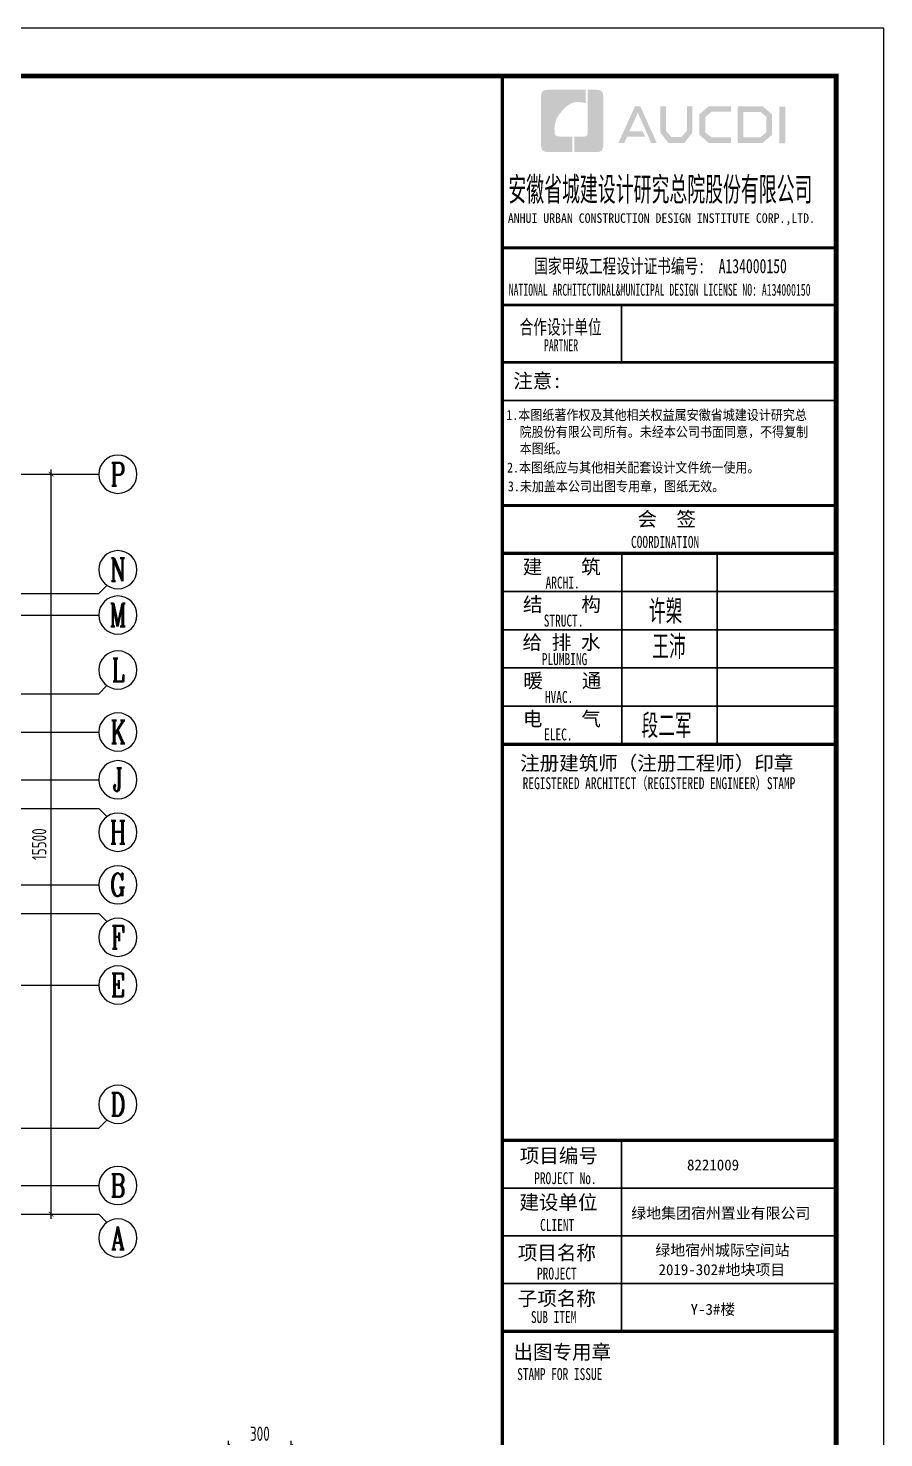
# Model space of a CAD drawing. Extents: x -668857 to 143095, y -247466 to 228182.
# Drawn here: x -275557 to -257619, y 196653 to 226182 of the extents above; entities that cross this region are included whole.
import ezdxf
from ezdxf.enums import TextEntityAlignment as Align

# ---------------------------------------------------------------- set-up
doc = ezdxf.new("R2010")
doc.units = 0
doc.header["$LTSCALE"] = 1000
doc.linetypes.add('DOTE', pattern=[2.42, 2, -0.2, 0.02, -0.2])
doc.layers.get('0').update_dxf_attribs({"linetype": 'CONTINUOUS'})
doc.layers.get('DEFPOINTS').update_dxf_attribs({"linetype": 'CONTINUOUS'})
for name, color, linetype in [('-TK', 7, 'CONTINUOUS'), ('A-AXIS', 1, 'CONTINUOUS'), ('A-DOTE', 10, 'DOTE'), ('AXIS_NUM', 7, 'CONTINUOUS'), ('S-B板配筋号', 7, 'CONTINUOUS'), ('S-Y一般标注', 3, 'CONTINUOUS'), ('图签文字', 4, 'CONTINUOUS'), ('说明文字', 7, 'CONTINUOUS')]:
    doc.layers.add(name, color=color, linetype=linetype)
doc.layers.add('图框', color=9, linetype='CONTINUOUS', lineweight=18)
doc.layers.add('图签', color=147, linetype='CONTINUOUS', lineweight=18)
doc.styles.add('HT', font='simhei.ttf')
doc.styles.add('TSSD_Axis', font='complex.shx', dxfattribs={"width": 0.7, "bigfont": 'hztxt.shx'})
doc.styles.add('TSSD_DIMENSION', font='Tssdeng.shx', dxfattribs={"width": 0.7, "bigfont": 'tssdchn.shx'})
doc.styles.add('宋体', font='', dxfattribs={"height": 50})
doc.styles.add('建筑图签-1', font='simhei.ttf', dxfattribs={"width": 0.7})
doc.styles.add('建筑图签-2', font='TXT.shx', dxfattribs={"width": 0.5, "bigfont": 'HZTXT.shx'})
doc.styles.get('宋体').set_extended_font_data('SimSun')
doc.dimstyles.new('TSSD_100_100', dxfattribs={"dimtxt": 300, "dimasz": 100, "dimexe": 100, "dimexo": 250, "dimgap": 100, "dimtad": 1, "dimdec": 0, "dimzin": 0, "dimdsep": 46, "dimtxsty": 'TSSD_DIMENSION', "dimblk": 'ARCHTICK', "dimcen": 0, "dimdle": 100, "dimclrt": 7, "dimadec": 0, "dimazin": 0, "dimtfac": 1, "dimtdec": 0, "dimtix": 1, "dimtmove": 2, "dimatfit": 3, "dimldrblk": 'ARCHTICK', "dimfxl": 0, "dimtolj": 1, "dimtzin": 0, "dimarcsym": 0})
doc.dimstyles.new('TSSD_100_100$0', dxfattribs={"dimtxt": 300, "dimasz": 80, "dimexe": 100, "dimexo": 250, "dimgap": 100, "dimtad": 1, "dimdec": 0, "dimzin": 0, "dimdsep": 46, "dimtxsty": 'TSSD_DIMENSION', "dimblk": 'ARCHTICK', "dimcen": 0, "dimdle": 100, "dimclrd": 3, "dimclre": 3, "dimclrt": 7, "dimadec": 0, "dimazin": 0, "dimtfac": 1, "dimtdec": 0, "dimtix": 1, "dimtmove": 2, "dimatfit": 3, "dimldrblk": 'ARCHTICK', "dimfxl": 0, "dimtolj": 1, "dimtzin": 0, "dimarcsym": 0})

# ---------------------------------------------------------------- blocks, each defined once
blk = doc.blocks.new('院标1')
h = blk.add_hatch(color=150)
h.dxf.hatch_style = 1
edge = h.paths.add_edge_path()
edge.add_spline(control_points=[(116373, 648379), (116379, 648379), (116382, 648379), (116391, 648379), (116391, 648379), (116391, 648379), (116616, 648379), (116616, 648379), (116616, 648379), (116616, 648379), (116616, 648054), (116616, 648054), (116616, 648054), (116616, 648054), (116108, 648054), (116108, 648054), (116108, 648054), (116028, 648054), (115963, 648111), (115963, 648199), (115963, 648199), (115963, 648199), (115963, 649215), (115963, 649215), (115963, 649215), (115963, 649295), (116018, 649360), (116108, 649360), (116108, 649360), (116108, 649360), (116897, 649360), (116897, 649360), (116897, 649360), (116897, 649360), (116897, 649080), (116897, 649080), (116897, 649080), (116897, 649080), (116566, 649140), (116356, 648859), (116356, 648859), (116245, 648719), (116240, 648545), (116247, 648466), (116247, 648466), (116254, 648386), (116247, 648466), (116247, 648466), (116247, 648466), (116247, 648466), (116258, 648374), (116373, 648379)], knot_values=[0, 0, 0, 0, 0.071429, 0.071429, 0.071429, 0.107143, 0.142857, 0.142857, 0.142857, 0.178571, 0.214286, 0.214286, 0.214286, 0.25, 0.285714, 0.285714, 0.285714, 0.321429, 0.357143, 0.357143, 0.357143, 0.392857, 0.428571, 0.428571, 0.428571, 0.464286, 0.5, 0.5, 0.5, 0.535714, 0.571429, 0.571429, 0.571429, 0.607143, 0.642857, 0.642857, 0.642857, 0.678571, 0.714286, 0.714286, 0.714286, 0.75, 0.785714, 0.785714, 0.785714, 0.821429, 0.857143, 0.857143, 0.857143, 0.928571, 1, 1, 1, 1], degree=3, periodic=0)
h = blk.add_hatch(color=150)
h.dxf.hatch_style = 1
edge = h.paths.add_edge_path()
edge.add_spline(control_points=[(117268, 649215), (117268, 649215), (117268, 648199), (117268, 648199), (117268, 648199), (117268, 648114), (117212, 648054), (117123, 648054), (117123, 648054), (117123, 648054), (116663, 648054), (116663, 648054), (116663, 648054), (116663, 648054), (116663, 648379), (116663, 648379), (116663, 648379), (116663, 648379), (116865, 648379), (116865, 648379), (116865, 648379), (116907, 648379), (116941, 648413), (116941, 648455), (116941, 648455), (116941, 648455), (116941, 649360), (116941, 649360), (116941, 649360), (116941, 649360), (117123, 649360), (117123, 649360), (117123, 649360), (117204, 649360), (117268, 649306), (117268, 649215)], knot_values=[0, 0, 0, 0, 0.1, 0.1, 0.1, 0.15, 0.2, 0.2, 0.2, 0.25, 0.3, 0.3, 0.3, 0.35, 0.4, 0.4, 0.4, 0.45, 0.5, 0.5, 0.5, 0.55, 0.6, 0.6, 0.6, 0.65, 0.7, 0.7, 0.7, 0.75, 0.8, 0.8, 0.8, 0.9, 1, 1, 1, 1], degree=3, periodic=0)
blk = doc.blocks.new('A1')
at = {"layer": '图框'}
h = blk.add_hatch(color=256, dxfattribs=at)
h.paths.add_polyline_path([(81908, 57758), (82034, 57758), (82034, 56988), (81908, 56988)])
h.paths.add_polyline_path([(81156, 57642), (81156, 57116), (81516, 57116), (81640, 57223), (81640, 57541), (81520, 57642)], flags=16)
h.paths.add_polyline_path([(81038, 57760), (81038, 56998), (81560, 56998), (81759, 57168), (81759, 57596), (81563, 57760)])
h.paths.add_polyline_path([(80895, 57764), (80895, 57648), (80488, 57648), (80355, 57537), (80355, 57218), (80488, 57115), (80897, 57115), (80897, 56993), (80433, 56993), (80231, 57168), (80231, 57596), (80429, 57764)])
h.paths.add_polyline_path([(79412, 57762), (79532, 57762), (79532, 57251), (79646, 57120), (79857, 57120), (79971, 57251), (79971, 57762), (80085, 57762), (80085, 57214), (79921, 56997), (79583, 56997), (79412, 57216)])
h.paths.add_polyline_path([(78880, 57760), (78997, 57760), (79339, 56996), (79223, 56996), (78942, 57630), (78767, 57242), (79038, 57242), (79099, 57127), (78718, 57127), (78659, 56994), (78536, 56994)])
blk.add_lwpolyline([(0, 59400), (0, 0), (84100, 0), (84100, 59400)], close=True)
at = {"const_width": 100}
blk.add_lwpolyline([(2500, 58400), (2500, 1000), (83100, 1000), (83100, 58400)], close=True, dxfattribs=at)
at = {"layer": '图框'}
for p, q in [((76100, 54800), (83100, 54800)), ((76100, 54800), (83100, 54800)), ((76100, 53600), (83100, 53600))]:
    blk.add_line(p, q, dxfattribs=at)
for points, const_width in [([(76100, 1000), (76100, 58400)], 70), ([(76100, 54800), (83100, 54800)], 60), ([(76100, 53600), (83100, 53600)], 60), ([(76100, 53600), (83100, 53600)], 60), ([(78600, 53600), (78600, 52400)], 35), ([(76100, 52400), (83100, 52400)], 60), ([(76100, 52400), (83100, 52400)], 60), ([(76100, 51599), (83100, 51599)], 35), ([(76108, 49400), (83108, 49400)], 60), ([(76108, 48400), (83108, 48400)], 70), ([(76108, 48400), (83108, 48400)], 70), ([(78608, 48400), (78608, 44400)], 35), ([(80608, 48400), (80608, 44400)], 35), ([(76108, 47600), (83108, 47600)], 35), ([(76108, 46800), (83108, 46800)], 35), ([(76108, 46000), (83108, 46000)], 35), ([(76108, 45200), (83108, 45200)], 35), ([(76108, 44400), (83108, 44400)], 70), ([(76100, 36100), (83100, 36100)], 70), ([(76100, 36100), (83100, 36100)], 70), ([(78600, 32100), (78600, 36100)], 35), ([(76100, 35100), (83100, 35100)], 35), ([(76100, 34100), (83100, 34100)], 35), ([(76100, 33100), (83100, 33100)], 35), ([(83100, 32100), (76100, 32100)], 70)]:
    blk.add_lwpolyline(points, dxfattribs=dict(at, const_width=const_width))
blk.add_blockref('院标1', (-39049, -591249))
for s, height, style, width, p in [('ANHUI URBAN CONSTRUCTION DESIGN INSTITUTE CORP.,LTD.', 200, '建筑图签-1', 0.91, (76218, 55322)), ('NATIONAL ARCHITECTURAL&MUNICIPAL DESIGN LICENSE NO: A134000150', 250, '建筑图签-1', 0.6, (76237, 53795)), ('PARTNER', 250, '建筑图签-1', 0.6, (76975, 52634)), ('1.本图纸著作权及其他相关权益属安徽省城建设计研究总', 210, 'HT', 0.88, (76186, 51193)), ('院股份有限公司所有。未经本公司书面同意，不得复制', 210, 'HT', 0.88, (76465, 50839)), ('本图纸。', 210, 'HT', 0.88, (76465, 50489)), (' 2.本图纸应与其他相关配套设计文件统一使用。 ', 210, 'HT', 0.88, (76075, 50092)), ('3.未加盖本公司出图专用章，图纸无效。', 210, 'HT', 0.88, (76218, 49698)), ('COORDINATION', 250, '建筑图签-1', 0.7, (78800, 48513)), ('ARCHI.', 250, '建筑图签-1', 0.7, (77009, 47662)), ('STRUCT.', 250, '建筑图签-1', 0.7, (76970, 46865)), ('PLUMBING', 250, '建筑图签-1', 0.7, (76929, 46058)), ('HVAC.', 250, '建筑图签-1', 0.7, (76994, 45265)), ('ELEC.', 250, '建筑图签-1', 0.7, (76978, 44480)), ('REGISTERED ARCHITECT（REGISTERED ENGINEER）STAMP', 250, '建筑图签-1', 0.7, (76529, 43459)), ('PROJECT No.', 250, '建筑图签-1', 0.7, (76770, 35185, -1799)), ('CLIENT', 250, '建筑图签-1', 0.7, (76894, 34206)), ('PROJECT', 250, '建筑图签-1', 0.7, (76829, 33187)), ('SUB ITEM', 250, '建筑图签-1', 0.7, (76702, 32276)), ('STAMP FOR ISSUE', 250, '建筑图签-1', 0.7, (76413, 31081))]:
    blk.add_text(s, height=height, dxfattribs=dict(at, style=style, width=width)).set_placement(p)
at = {"layer": '图签', "color": 2, "style": '宋体'}
for s, height, p in [('8221009', 229.3, (79974, 35472)), ('绿地集团宿州置业有限公司', 229.34, (78805, 34462)), ('绿地宿州城际空间站', 229.3, (79310, 33688)), ('2019-302#地块项目', 229.34, (79377, 33279)), ('Y-3#楼', 229.3, (80049, 32448))]:
    blk.add_text(s, height=height, dxfattribs=at).set_placement(p)
at = {"layer": '图签文字', "color": 7, "style": '建筑图签-1'}
for s, height, width, p in [('安徽省城建设计研究总院股份有限公司', 500, 0.55, (76228, 55777)), ('国家甲级工程设计证书编号:  A134000150', 300, 0.7, (76772, 54267)), ('合作设计单位', 300, 0.7, (76465, 52990))]:
    blk.add_text(s, height=height, dxfattribs=dict(at, width=width)).set_placement(p)
for s, p in [('注意:', (76331, 51863)), ('会  签', (78935, 48968)), ('建    筑', (76530, 47967)), ('结    构', (76534, 47179)), ('给 排 水', (76525, 46385)), ('暖    通', (76543, 45582)), ('电    气', (76533, 44782)), ('注册建筑师（注册工程师）印章', (76475, 43854)), ('项目编号', (76468, 35632)), ('建设单位', (76460, 34655)), ('项目名称', (76427, 33597)), ('子项名称', (76427, 32640)), ('出图专用章', (76336, 31518))]:
    blk.add_text(s, height=300, dxfattribs=at).set_placement(p)
at = {"layer": '图签文字', "color": 1, "style": '建筑图签-2', "width": 0.7}
for s, p in [('许槊', (79175, 46928)), ('王沛', (79246, 46187)), ('段二军', (79021, 44532))]:
    blk.add_text(s, height=500, dxfattribs=at).set_placement(p)
blk = doc.blocks.new('ts_axno')
at = {"color": 0, "linetype": 'ByBlock', "lineweight": -2}
blk.add_circle((0, 0), 0.5, dxfattribs=at)
at = {"color": 0, "linetype": 'ByBlock', "lineweight": -2, "style": 'TSSD_Axis', "width": 0.7}
blk.add_attdef('A', text='', height=0.6, dxfattribs=at).set_placement((0, 0), align=Align.MIDDLE_CENTER)
blk = doc.blocks.new('_ArchTick')
at = {"color": 0, "linetype": 'ByBlock', "const_width": 0.15}
blk.add_lwpolyline([(-0.5, -0.5), (0.5, 0.5)], dxfattribs=at)
blk = doc.blocks.new('*D275')
at = {"layer": 'DEFPOINTS', "color": 0}
for p in [(55600, 20100), (57400, 20100), (55600, 4600)]:
    blk.add_point(p, dxfattribs=at)
at = {"layer": 'S-Y一般标注', "color": 0, "lineweight": -2}
for p, q in [((55850, 20100), (57500, 20100)), ((57400, 4500), (57400, 20200)), ((55850, 4600), (57500, 4600))]:
    blk.add_line(p, q, dxfattribs=at)
at = {"layer": 'S-Y一般标注', "color": 0, "lineweight": -2, "xscale": 100, "yscale": 100, "zscale": 100}
for p, rotation in [((57400, 20100), 90), ((57400, 4600), 270)]:
    blk.add_blockref('_ArchTick', p, dxfattribs=dict(at, rotation=rotation))
at = {"layer": 'S-Y一般标注', "color": 7, "insert": (57150, 12350), "char_height": 300, "attachment_point": 5, "rotation": 90, "style": 'TSSD_DIMENSION'}
blk.add_mtext('\\A1;15500', dxfattribs=at)
blk = doc.blocks.new('*D501')
at = {"layer": 'DEFPOINTS', "color": 0}
for p in [(-22510, -165274), (-23829, -166259), (-22510, -166259)]:
    blk.add_point(p, dxfattribs=at)
at = {"layer": '说明文字', "color": 3, "lineweight": -2}
for p, q in [((-23929, -165274), (-22410, -165274)), ((-23829, -166009), (-23829, -165174)), ((-22510, -166009), (-22510, -165174))]:
    blk.add_line(p, q, dxfattribs=at)
at = {"layer": '说明文字', "color": 3, "lineweight": -2, "xscale": 80, "yscale": 80, "zscale": 80, "rotation": 180}
blk.add_blockref('_ArchTick', (-23829, -165274), dxfattribs=at)
at = {"layer": '说明文字', "color": 3, "lineweight": -2, "xscale": 80, "yscale": 80, "zscale": 80}
blk.add_blockref('_ArchTick', (-22510, -165274), dxfattribs=at)
at = {"layer": '说明文字', "color": 7, "insert": (-23169, -165024), "char_height": 300, "attachment_point": 5, "style": 'TSSD_DIMENSION'}
blk.add_mtext('\\A1;300', dxfattribs=at)
blk = doc.blocks.new('20210726.16350016')
at = {"layer": 'A-AXIS'}
for p, q in [((55600, 20100), (58400, 20100)), ((58400, 17600), (58571.6, 17771.7)), ((55600, 17600), (58400, 17600)), ((55600, 17150), (58400, 17150)), ((58400, 15500), (58571.6, 15671.7)), ((55600, 15500), (58400, 15500)), ((55600, 14700), (58400, 14700)), ((55600, 13700), (58400, 13700)), ((55600, 13100.3), (58400, 13100.3)), ((58400, 13100.3), (58571.6, 12928.7)), ((55600, 11500), (58400, 11500)), ((55600, 10900), (58400, 10900)), ((58400, 10900), (58571.6, 10728.4)), ((55600, 9400), (58400, 9400)), ((58400, 6400), (58571.6, 6571.7)), ((55600, 6400), (58400, 6400)), ((55600, 5200), (58400, 5200)), ((55600, 4600), (58400, 4600)), ((58400, 4600), (58571.6, 4428.4))]:
    blk.add_line(p, q, dxfattribs=at)
ref = blk.add_blockref('ts_axno', (58800, 20100), dxfattribs=dict(at, xscale=-800, yscale=800, zscale=800))
ref.add_attrib('G', 'P', dxfattribs={"layer": 'AXIS_NUM', "height": 480, "style": 'TSSD_Axis', "width": 0.7}).set_placement((58800, 20100), align=Align.MIDDLE_CENTER)
ref = blk.add_blockref('ts_axno', (58800, 18100), dxfattribs=dict(at, xscale=-800, yscale=800, zscale=800))
ref.add_attrib('G', 'N', dxfattribs={"layer": 'AXIS_NUM', "height": 480, "style": 'TSSD_Axis', "width": 0.7}).set_placement((58800, 18100), align=Align.MIDDLE_CENTER)
ref = blk.add_blockref('ts_axno', (58800, 17150), dxfattribs=dict(at, xscale=-800, yscale=800, zscale=800, rotation=359.9999999999997))
ref.add_attrib('G', 'M', dxfattribs={"layer": 'AXIS_NUM', "height": 480, "rotation": 360, "style": 'TSSD_Axis', "width": 0.7}).set_placement((58800, 17150), align=Align.MIDDLE_CENTER)
ref = blk.add_blockref('ts_axno', (58800, 16000), dxfattribs=dict(at, xscale=-800, yscale=800, zscale=800))
ref.add_attrib('G', 'L', dxfattribs={"layer": 'AXIS_NUM', "height": 480, "style": 'TSSD_Axis', "width": 0.7}).set_placement((58800, 16000), align=Align.MIDDLE_CENTER)
ref = blk.add_blockref('ts_axno', (58800, 14700), dxfattribs=dict(at, xscale=-800, yscale=800, zscale=800))
ref.add_attrib('G', 'K', dxfattribs={"layer": 'AXIS_NUM', "height": 480, "style": 'TSSD_Axis', "width": 0.7}).set_placement((58800, 14700), align=Align.MIDDLE_CENTER)
ref = blk.add_blockref('ts_axno', (58800, 13700), dxfattribs=dict(at, xscale=-800, yscale=800, zscale=800))
ref.add_attrib('G', 'J', dxfattribs={"layer": 'AXIS_NUM', "height": 480, "style": 'TSSD_Axis', "width": 0.7}).set_placement((58800, 13700), align=Align.MIDDLE_CENTER)
ref = blk.add_blockref('ts_axno', (58800, 12600.3), dxfattribs=dict(at, xscale=-800, yscale=800, zscale=800))
ref.add_attrib('C', 'H', dxfattribs={"layer": 'AXIS_NUM', "height": 480, "style": 'TSSD_Axis', "width": 0.7}).set_placement((58800, 12600.3), align=Align.MIDDLE_CENTER)
ref = blk.add_blockref('ts_axno', (58800, 11500), dxfattribs=dict(at, xscale=-800, yscale=800, zscale=800))
ref.add_attrib('D', 'G', dxfattribs={"layer": 'AXIS_NUM', "height": 480, "style": 'TSSD_Axis', "width": 0.7}).set_placement((58800, 11500), align=Align.MIDDLE_CENTER)
ref = blk.add_blockref('ts_axno', (58800, 10400), dxfattribs=dict(at, xscale=-800, yscale=800, zscale=800))
ref.add_attrib('C', 'F', dxfattribs={"layer": 'AXIS_NUM', "height": 480, "style": 'TSSD_Axis', "width": 0.7}).set_placement((58800, 10400), align=Align.MIDDLE_CENTER)
ref = blk.add_blockref('ts_axno', (58800, 9400), dxfattribs=dict(at, xscale=-800, yscale=800, zscale=800))
ref.add_attrib('B', 'E', dxfattribs={"layer": 'AXIS_NUM', "height": 480, "style": 'TSSD_Axis', "width": 0.7}).set_placement((58800, 9400), align=Align.MIDDLE_CENTER)
ref = blk.add_blockref('ts_axno', (58800, 6900), dxfattribs=dict(at, xscale=-800, yscale=800, zscale=800, rotation=180))
ref.add_attrib('C', 'D', dxfattribs={"layer": 'AXIS_NUM', "height": 480, "style": 'TSSD_Axis', "width": 0.7}).set_placement((58800, 6900), align=Align.MIDDLE_CENTER)
ref = blk.add_blockref('ts_axno', (58800, 5200), dxfattribs=dict(at, xscale=-800, yscale=800, zscale=800))
ref.add_attrib('A', 'B', dxfattribs={"layer": 'AXIS_NUM', "height": 480, "style": 'TSSD_Axis', "width": 0.7}).set_placement((58800, 5200), align=Align.MIDDLE_CENTER)
ref = blk.add_blockref('ts_axno', (58800, 4100), dxfattribs=dict(at, xscale=-800, yscale=800, zscale=800))
ref.add_attrib('F', 'A', dxfattribs={"layer": 'AXIS_NUM', "height": 480, "style": 'TSSD_Axis', "width": 0.7}).set_placement((58800, 4100), align=Align.MIDDLE_CENTER)
at = {"layer": 'S-Y一般标注'}
dim = blk.add_linear_dim(base=(57400, 20100), p1=(55600, 4600), p2=(55600, 20100), angle=90, dimstyle='TSSD_100_100', dxfattribs=at)
dim.commit()
dim.dimension.update_dxf_attribs({"geometry": '*D275', "text_midpoint": (57150, 12350)})
blk = doc.blocks.new('20210729.23145802')
at = {"layer": '说明文字', "color": 0}
dim = blk.add_linear_dim(base=(-22509.564, -165274.09, 0), p1=(-23829.328, -166258.875, 0), p2=(-22509.564, -166258.875, 0), text='300', dimstyle='TSSD_100_100$0', dxfattribs=at)
dim.commit()
dim.dimension.update_dxf_attribs({"geometry": '*D501', "text_midpoint": (-23169.446, -165024.09, 0)})

msp = doc.modelspace()

# ---------------------------------------------------------------- block references
at = {"layer": '-TK'}
msp.add_blockref('A1', (-341718.52, 166782.28), dxfattribs=at)
at = {"layer": 'A-DOTE'}
msp.add_blockref('20210726.16350016', (-332476.13, 196738.18), dxfattribs=at)
at = {"layer": 'S-B板配筋号'}
msp.add_blockref('20210729.23145802', (-247530.48, 361762.67), dxfattribs=at)

doc.saveas('drawing.dxf')
